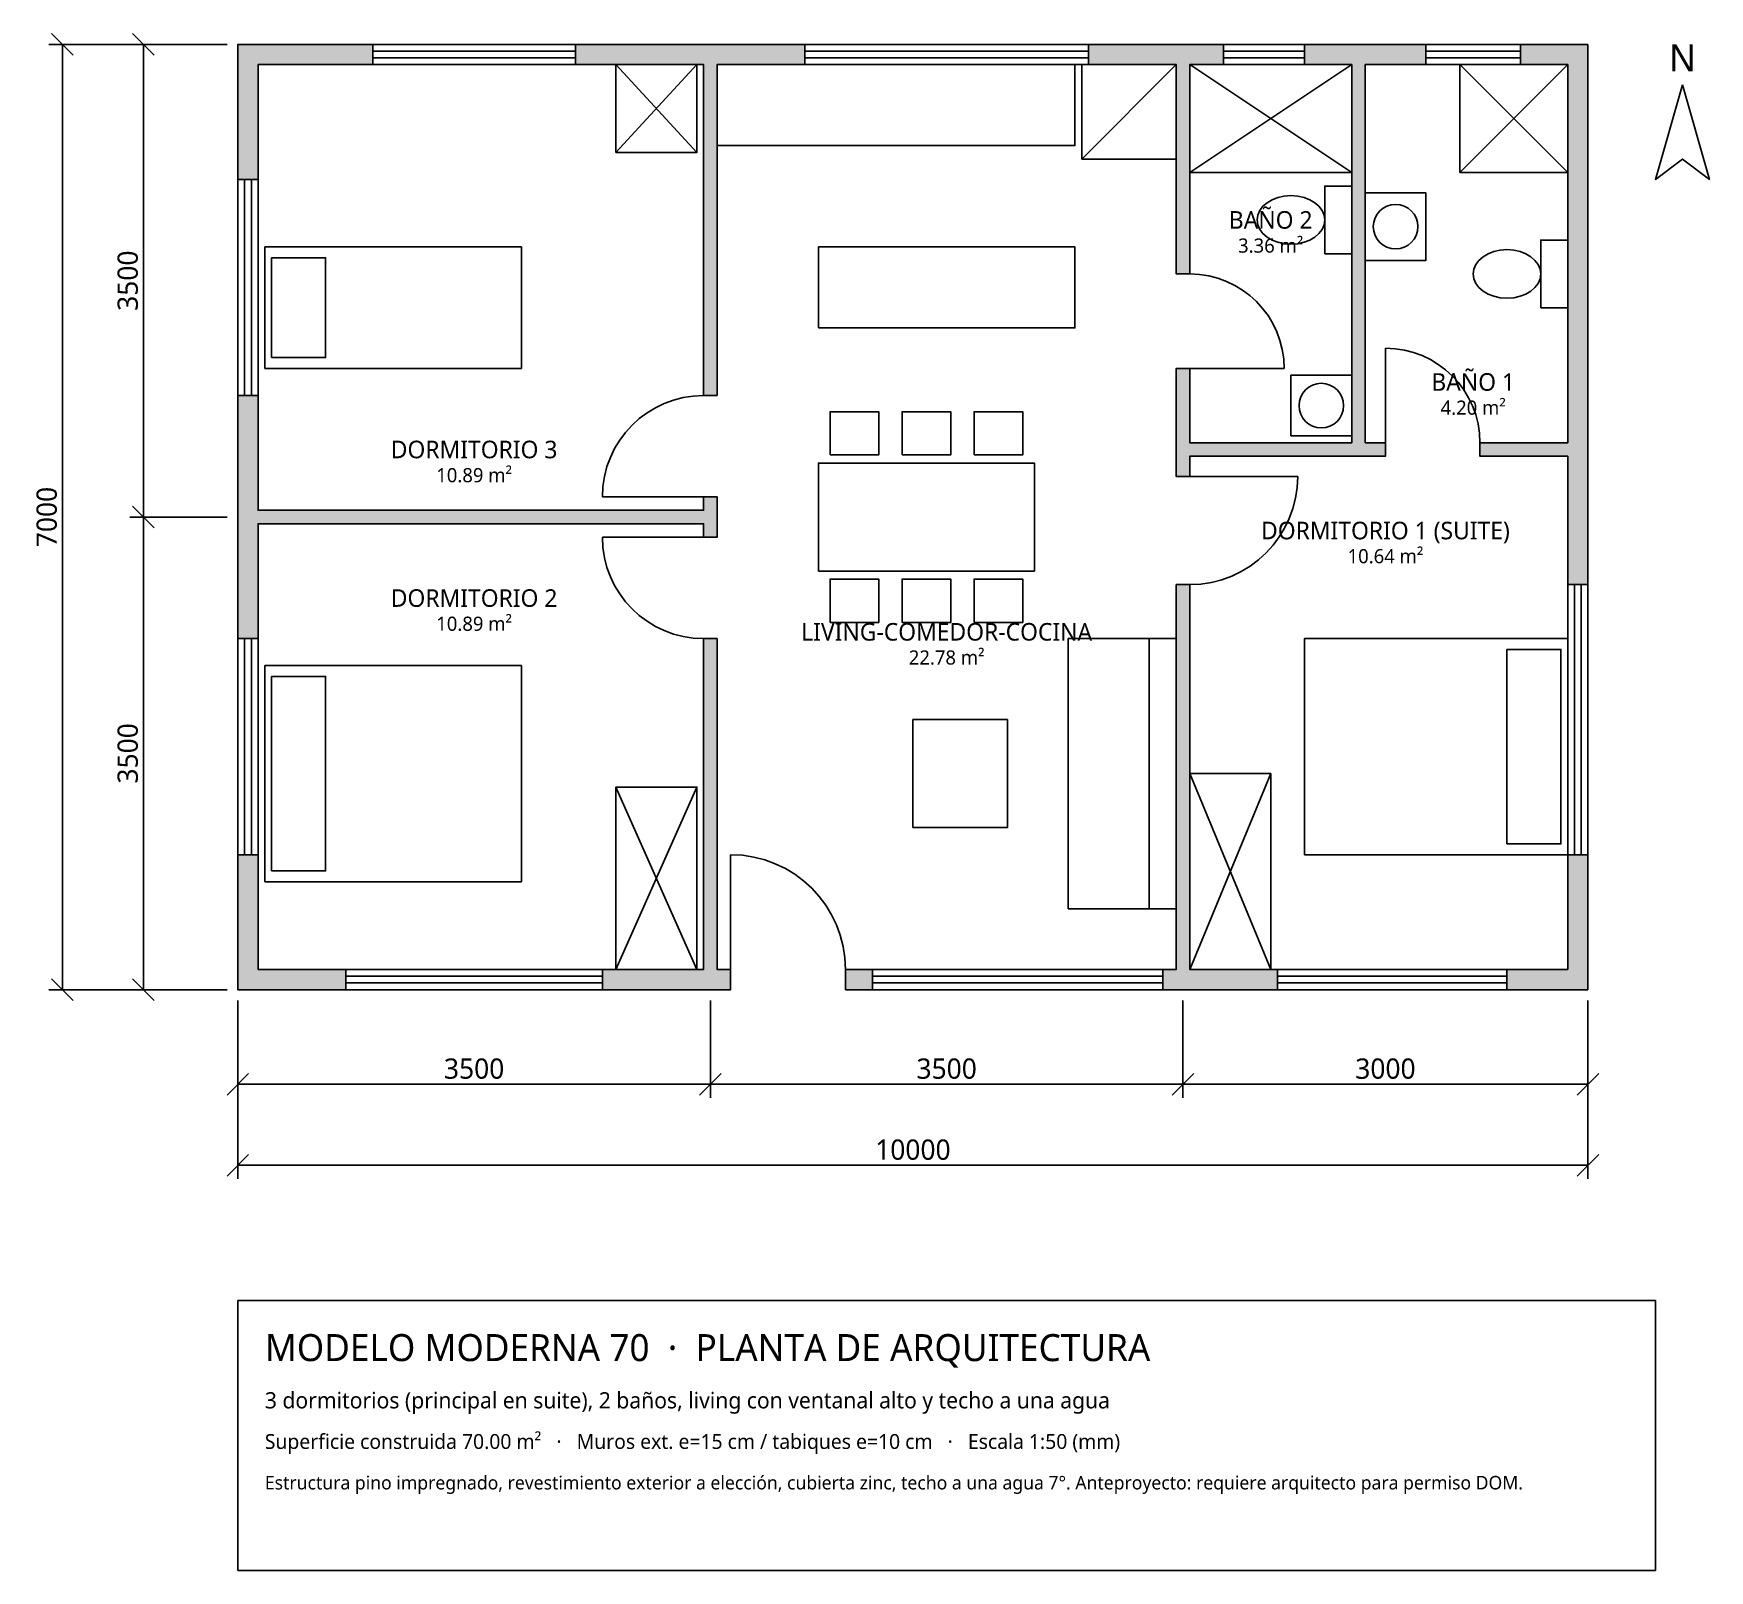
# Model space of a CAD drawing. Header units: millimetres. Extents: x -1513 to 10900, y -4300 to 7080.
import ezdxf
from ezdxf.enums import TextEntityAlignment as Align

# ---------------------------------------------------------------- set-up
doc = ezdxf.new("R2010")
doc.units = ezdxf.units.MM
for name, color, linetype in [('ARTEFACTOS', 6, 'Continuous'), ('COTAS', 1, 'Continuous'), ('MOBILIARIO', 8, 'Continuous'), ('MUROS', 7, 'Continuous'), ('PUERTAS', 3, 'Continuous'), ('ROTULO', 7, 'Continuous'), ('TEXTO', 2, 'Continuous'), ('VENTANAS', 4, 'Continuous')]:
    doc.layers.add(name, color=color, linetype=linetype)
doc.styles.add('OpenSans', font='OpenSans-Regular.ttf')
doc.dimstyles.new('COTAS', dxfattribs={"dimtxt": 150, "dimasz": 0, "dimexe": 100, "dimexo": 80, "dimgap": 40, "dimtad": 1, "dimdec": 0, "dimtxsty": 'OpenSans', "dimtsz": 80, "dimcen": 2.5, "dimclrd": 1, "dimclre": 1, "dimazin": 3, "dimtfac": 1, "dimtmove": 0, "dimatfit": 3})

msp = doc.modelspace()

# ---------------------------------------------------------------- hatches: boundary and pattern name
at = {"layer": 'MUROS'}
h = msp.add_hatch(color=252, dxfattribs=at)
h.dxf.hatch_style = 1
h.paths.add_polyline_path([(1000, 7000), (1000, 6850), (150, 6850), (150, 6000), (0, 6000), (0, 7000)])
h = msp.add_hatch(color=252, dxfattribs=at)
h.dxf.hatch_style = 1
h.paths.add_polyline_path([(3450, 7000), (3550, 7000), (4200, 7000), (4200, 6850), (3550, 6850), (3550, 4400), (3450, 4400), (3450, 6850), (2500, 6850), (2500, 7000)])
h = msp.add_hatch(color=252, dxfattribs=at)
h.dxf.hatch_style = 1
h.paths.add_polyline_path([(6950, 7000), (7050, 7000), (7300, 7000), (7300, 6850), (7050, 6850), (7050, 5300), (6950, 5300), (6950, 6850), (6300, 6850), (6300, 7000)])
h = msp.add_hatch(color=252, dxfattribs=at)
h.dxf.hatch_style = 1
h.paths.add_polyline_path([(8250, 7000), (8350, 7000), (8800, 7000), (8800, 6850), (8350, 6850), (8350, 4050), (8500, 4050), (8500, 3950), (8350, 3950), (8250, 3950), (7050, 3950), (7050, 3800), (6950, 3800), (6950, 3950), (6950, 4050), (6950, 4600), (7050, 4600), (7050, 4050), (8250, 4050), (8250, 6850), (7900, 6850), (7900, 7000)])
h = msp.add_hatch(color=252, dxfattribs=at)
h.dxf.hatch_style = 1
h.paths.add_polyline_path([(10000, 7000), (10000, 4050), (10000, 3950), (10000, 3000), (9850, 3000), (9850, 3950), (9200, 3950), (9200, 4050), (9850, 4050), (9850, 6850), (9500, 6850), (9500, 7000)])
h = msp.add_hatch(color=252, dxfattribs=at)
h.dxf.hatch_style = 1
h.paths.add_polyline_path([(0, 3450), (0, 3550), (0, 4400), (150, 4400), (150, 3550), (3450, 3550), (3450, 3650), (3550, 3650), (3550, 3550), (3550, 3450), (3550, 3350), (3450, 3350), (3450, 3450), (150, 3450), (150, 2600), (0, 2600)])
h = msp.add_hatch(color=252, dxfattribs=at)
h.dxf.hatch_style = 1
h.paths.add_polyline_path([(7050, 0), (6950, 0), (6850, 0), (6850, 150), (6950, 150), (6950, 3000), (7050, 3000), (7050, 150), (7700, 150), (7700, 0)])
h = msp.add_hatch(color=252, dxfattribs=at)
h.dxf.hatch_style = 1
h.paths.add_polyline_path([(3550, 0), (3450, 0), (2700, 0), (2700, 150), (3450, 150), (3450, 2600), (3550, 2600), (3550, 150), (3650, 150), (3650, 0)])
h = msp.add_hatch(color=252, dxfattribs=at)
h.dxf.hatch_style = 1
h.paths.add_polyline_path([(0, 0), (0, 1000), (150, 1000), (150, 150), (800, 150), (800, 0)])
h = msp.add_hatch(color=252, dxfattribs=at)
h.dxf.hatch_style = 1
h.paths.add_polyline_path([(10000, 0), (9400, 0), (9400, 150), (9850, 150), (9850, 1000), (10000, 1000)])
h = msp.add_hatch(color=252, dxfattribs=at)
h.dxf.hatch_style = 1
h.paths.add_polyline_path([(4500, 0), (4500, 150), (4700, 150), (4700, 0)])

# ---------------------------------------------------------------- linework, layer by layer
at = {"layer": 'ARTEFACTOS'}
for p, q in [((6250, 6150), (6950, 6850)), ((7050, 6050), (8250, 6850)), ((7050, 6850), (8250, 6050)), ((9050, 6050), (9850, 6850)), ((9050, 6850), (9850, 6050))]:
    msp.add_line(p, q, dxfattribs=at)
for points in [[(6250, 6150), (6950, 6150), (6950, 6850), (6250, 6850)], [(7050, 6050), (8250, 6050), (8250, 6850), (7050, 6850)], [(9050, 6050), (9850, 6050), (9850, 6850), (9050, 6850)], [(8050, 5450), (8250, 5450), (8250, 5950), (8050, 5950)], [(8350, 5400), (8800, 5400), (8800, 5900), (8350, 5900)], [(9650, 5050), (9850, 5050), (9850, 5550), (9650, 5550)], [(7800, 4100), (8250, 4100), (8250, 4550), (7800, 4550)]]:
    msp.add_lwpolyline(points, close=True, dxfattribs=at)
for centre in [(8575, 5650), (8025, 4325)]:
    msp.add_circle(centre, 165, dxfattribs=at)
for centre in [(7800, 5700), (9400, 5300)]:
    msp.add_ellipse(centre, major_axis=(250, 0), ratio=0.72, dxfattribs=at)
at = {"layer": 'MOBILIARIO'}
for p, q in [((2800, 6200), (3400, 6850)), ((2800, 6850), (3400, 6200)), ((2800, 150), (3400, 1500)), ((2800, 1500), (3400, 150)), ((7050, 150), (7650, 1600)), ((7050, 1600), (7650, 150))]:
    msp.add_line(p, q, dxfattribs=at)
for points in [[(2800, 6200), (3400, 6200), (3400, 6850), (2800, 6850)], [(3550, 6250), (6200, 6250), (6200, 6850), (3550, 6850)], [(200, 4600), (2100, 4600), (2100, 5500), (200, 5500)], [(4300, 4900), (6200, 4900), (6200, 5500), (4300, 5500)], [(250, 4680), (650, 4680), (650, 5420), (250, 5420)], [(4386.7, 3960), (4746.7, 3960), (4746.7, 4280), (4386.7, 4280)], [(4920, 3960), (5280, 3960), (5280, 4280), (4920, 4280)], [(5453.3, 3960), (5813.3, 3960), (5813.3, 4280), (5453.3, 4280)], [(4300, 3100), (5900, 3100), (5900, 3900), (4300, 3900)], [(4386.7, 2720), (4746.7, 2720), (4746.7, 3040), (4386.7, 3040)], [(4920, 2720), (5280, 2720), (5280, 3040), (4920, 3040)], [(5453.3, 2720), (5813.3, 2720), (5813.3, 3040), (5453.3, 3040)], [(6150, 600), (6950, 600), (6950, 2600), (6150, 2600)], [(6750, 600), (6950, 600), (6950, 2600), (6750, 2600)], [(7900, 1000), (9850, 1000), (9850, 2600), (7900, 2600)], [(9400, 1080), (9800, 1080), (9800, 2520), (9400, 2520)], [(200, 800), (2100, 800), (2100, 2400), (200, 2400)], [(250, 880), (650, 880), (650, 2320), (250, 2320)], [(5000, 1200), (5700, 1200), (5700, 2000), (5000, 2000)], [(2800, 150), (3400, 150), (3400, 1500), (2800, 1500)], [(7050, 150), (7650, 150), (7650, 1600), (7050, 1600)]]:
    msp.add_lwpolyline(points, close=True, dxfattribs=at)
at = {"layer": 'MUROS'}
for points in [[(1000, 7000), (1000, 6850), (150, 6850), (150, 6000), (0, 6000), (0, 7000), (1000, 7000)], [(3450, 7000), (3550, 7000), (4200, 7000), (4200, 6850), (3550, 6850), (3550, 4400), (3450, 4400), (3450, 6850), (2500, 6850), (2500, 7000), (3450, 7000)], [(6950, 7000), (7050, 7000), (7300, 7000), (7300, 6850), (7050, 6850), (7050, 5300), (6950, 5300), (6950, 6850), (6300, 6850), (6300, 7000), (6950, 7000)], [(8250, 7000), (8350, 7000), (8800, 7000), (8800, 6850), (8350, 6850), (8350, 4050), (8500, 4050), (8500, 3950), (8350, 3950), (8250, 3950), (7050, 3950), (7050, 3800), (6950, 3800), (6950, 3950), (6950, 4050), (6950, 4600), (7050, 4600), (7050, 4050), (8250, 4050), (8250, 6850), (7900, 6850), (7900, 7000), (8250, 7000)], [(10000, 7000), (10000, 4050), (10000, 3950), (10000, 3000), (9850, 3000), (9850, 3950), (9200, 3950), (9200, 4050), (9850, 4050), (9850, 6850), (9500, 6850), (9500, 7000), (10000, 7000)], [(0, 3450), (0, 3550), (0, 4400), (150, 4400), (150, 3550), (3450, 3550), (3450, 3650), (3550, 3650), (3550, 3550), (3550, 3450), (3550, 3350), (3450, 3350), (3450, 3450), (150, 3450), (150, 2600), (0, 2600), (0, 3450)], [(7050, 0), (6950, 0), (6850, 0), (6850, 150), (6950, 150), (6950, 3000), (7050, 3000), (7050, 150), (7700, 150), (7700, 0), (7050, 0)], [(3550, 0), (3450, 0), (2700, 0), (2700, 150), (3450, 150), (3450, 2600), (3550, 2600), (3550, 150), (3650, 150), (3650, 0), (3550, 0)], [(0, 0), (0, 1000), (150, 1000), (150, 150), (800, 150), (800, 0), (0, 0)], [(10000, 0), (9400, 0), (9400, 150), (9850, 150), (9850, 1000), (10000, 1000), (10000, 0)], [(4500, 0), (4500, 150), (4700, 150), (4700, 0), (4500, 0)]]:
    msp.add_lwpolyline(points, close=True, dxfattribs=at)
at = {"layer": 'PUERTAS'}
for p, q in [((8500, 4050), (8500, 4750)), ((7050, 4600), (7750, 4600)), ((7050, 3800), (7850, 3800)), ((3450, 3650), (2700, 3650)), ((3450, 3350), (2700, 3350)), ((3650, 150), (3650, 1000))]:
    msp.add_line(p, q, dxfattribs=at)
for centre, radius, start, end in [((7050, 4600), 700, 0, 90), ((8500, 4050), 700, 0, 90), ((3450, 3650), 750, 90, 180), ((7050, 3800), 800, -90, 0), ((3450, 3350), 750, 180, -90), ((3650, 150), 850, 0, 90)]:
    msp.add_arc(centre, radius, start, end, dxfattribs=at)
at = {"layer": 'ROTULO'}
for points in [[(10700, 6700), (10900, 6000), (10700, 6150), (10500, 6000)], [(0, -2300), (10500, -2300), (10500, -4300), (0, -4300)]]:
    msp.add_lwpolyline(points, close=True, dxfattribs=at)
at = {"layer": 'VENTANAS'}
for p, q in [((2500, 7000), (1000, 7000)), ((6300, 7000), (4200, 7000)), ((7900, 7000), (7300, 7000)), ((9500, 7000), (8800, 7000)), ((2500, 6950), (1000, 6950)), ((2500, 6900), (1000, 6900)), ((2500, 6850), (1000, 6850)), ((6300, 6950), (4200, 6950)), ((6300, 6900), (4200, 6900)), ((6300, 6850), (4200, 6850)), ((7900, 6950), (7300, 6950)), ((7900, 6900), (7300, 6900)), ((7900, 6850), (7300, 6850)), ((9500, 6950), (8800, 6950)), ((9500, 6900), (8800, 6900)), ((9500, 6850), (8800, 6850)), ((0, 6000), (0, 4400)), ((50, 6000), (50, 4400)), ((100, 6000), (100, 4400)), ((150, 6000), (150, 4400)), ((9850, 1000), (9850, 3000)), ((9900, 1000), (9900, 3000)), ((9950, 1000), (9950, 3000)), ((10000, 1000), (10000, 3000)), ((0, 2600), (0, 1000)), ((50, 2600), (50, 1000)), ((100, 2600), (100, 1000)), ((150, 2600), (150, 1000)), ((800, 150), (2700, 150)), ((4700, 150), (6850, 150)), ((7700, 150), (9400, 150)), ((800, 100), (2700, 100)), ((800, 50), (2700, 50)), ((800, 0), (2700, 0)), ((4700, 100), (6850, 100)), ((4700, 50), (6850, 50)), ((4700, 0), (6850, 0)), ((7700, 100), (9400, 100)), ((7700, 50), (9400, 50)), ((7700, 0), (9400, 0))]:
    msp.add_line(p, q, dxfattribs=at)

# ---------------------------------------------------------------- texts
at = {"layer": 'ROTULO'}
msp.add_text('N', height=200, dxfattribs=at).set_placement((10700, 6900), align=Align.MIDDLE_CENTER)
at = {"layer": 'ROTULO', "style": 'OpenSans'}
for s, height, p in [('MODELO MODERNA 70  ·  PLANTA DE ARQUITECTURA', 200, (200, -2750)), ('3 dormitorios (principal en suite), 2 baños, living con ventanal alto y techo a una agua', 120, (200, -3100)), ('Superficie construida 70.00 m²   ·   Muros ext. e=15 cm / tabiques e=10 cm   ·   Escala 1:50 (mm)', 110, (200, -3400)), ('Estructura pino impregnado, revestimiento exterior a elección, cubierta zinc, techo a una agua 7°. Anteproyecto: requiere arquitecto para permiso DOM.', 100, (200, -3700))]:
    msp.add_text(s, height=height, dxfattribs=at).set_placement(p)
at = {"layer": 'TEXTO', "style": 'OpenSans'}
for s, height, p in [('BAÑO 2', 130, (7650, 5700)), ('3.36 m²', 105, (7650, 5510)), ('BAÑO 1', 130, (9150, 4500)), ('4.20 m²', 105, (9150, 4310)), ('DORMITORIO 3', 130, (1750, 4000)), ('10.89 m²', 105, (1750, 3810)), ('DORMITORIO 1 (SUITE)', 130, (8500, 3400)), ('10.64 m²', 105, (8500, 3210)), ('DORMITORIO 2', 130, (1750, 2900)), ('10.89 m²', 105, (1750, 2710)), ('LIVING-COMEDOR-COCINA', 130, (5250, 2650)), ('22.78 m²', 105, (5250, 2460))]:
    msp.add_text(s, height=height, dxfattribs=at).set_placement(p, align=Align.MIDDLE_CENTER)

# ---------------------------------------------------------------- dimensions: what is measured, and where the dimension line sits
at = {"layer": 'COTAS'}
for base, p1, p2 in [((-1300, 0), (0, 0), (0, 7000)), ((-700, 3500), (0, 3500), (0, 7000)), ((-700, 0), (0, 0), (0, 3500))]:
    msp.add_linear_dim(base=base, p1=p1, p2=p2, angle=90, dimstyle='COTAS', dxfattribs=at).render()
for base, p1, p2 in [((0, -1300), (0, 0), (10000, 0)), ((0, -700), (0, 0), (3500, 0)), ((3500, -700), (3500, 0), (7000, 0)), ((7000, -700), (7000, 0), (10000, 0))]:
    msp.add_linear_dim(base=base, p1=p1, p2=p2, dimstyle='COTAS', dxfattribs=at).render()

doc.saveas('drawing.dxf')
